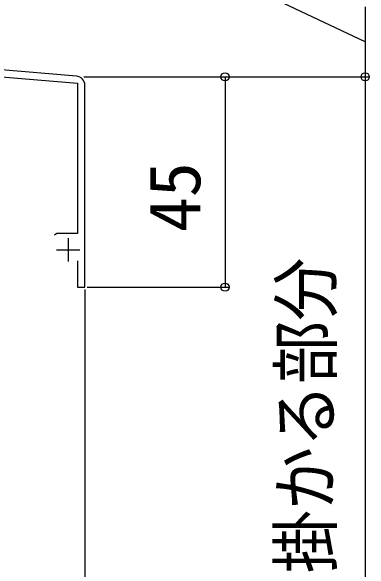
# Model space of a CAD drawing. Units: millimetres, scale not verified. Extents: x -875 to 875, y -1307 to 1299.
# Drawn here: x -520.8 to -444, y -1182.6 to -1063 of the extents above; entities that cross this region are included whole.
import ezdxf
from ezdxf.enums import TextEntityAlignment as Align

# ---------------------------------------------------------------- set-up
doc = ezdxf.new("R2010")
doc.units = ezdxf.units.MM
doc.header["$LTSCALE"] = 4
doc.layers.add('0-3_YKK_11', color=7, linetype='Continuous')
doc.layers.add('0-6_YKK_D', color=6, linetype='Continuous')
doc.styles.add('ＭＳ ゴシック', font='')
doc.styles.get('ＭＳ ゴシック').set_extended_font_data('MS Gothic')

msp = doc.modelspace()

# ---------------------------------------------------------------- linework, layer by layer
at = {"layer": '0-3_YKK_11'}
for p, q in [((-506.834, -1076.947), (-669.354, -1063.404)), ((-508.6, -1111.6), (-508.6, -1116.6)), ((-511.1, -1114.1), (-506.1, -1114.1))]:
    msp.add_line(p, q, dxfattribs=at)
for points in [[(-669.478, -1064.899), (-605.457, -1070.234), (-605.264, -1070.129), (-604.716, -1070.175), (-604.543, -1070.31), (-506.6, -1078.472), (-506.6, -1110.6), (-511.016, -1110.6), (-511.499, -1110.971)], [(-506.6, -1116.5), (-506.6, -1122.1), (-505, -1122.1), (-505, -1078.94)]]:
    msp.add_lwpolyline(points, dxfattribs=at)
msp.add_arc((-507, -1078.94), 2, 360, 85.23635, dxfattribs=at)
at = {"layer": '0-6_YKK_D'}
for p, q in [((-445, -1062.1), (-445, -1077.1)), ((-505.217, -1077.1), (-474, -1077.1)), ((-505.217, -1077.1), (-444, -1077.1)), ((-505.217, -1077.1), (-444, -1077.1)), ((-475, -1077.1), (-475, -1122.1)), ((-445, -1077.1), (-445, -1208.1)), ((-504.5, -1122.1), (-474, -1122.1)), ((-505, -1122.6), (-505, -1243.1)), ((-505, -1122.6), (-505, -1273.1))]:
    msp.add_line(p, q, dxfattribs=at)
msp.add_lwpolyline([(-445, -1069.6), (-475, -1055.436), (-475, -1033.027)], dxfattribs=at)
for centre in [(-475, -1077.1), (-445, -1077.1), (-445, -1077.1), (-475, -1122.1)]:
    msp.add_circle(centre, 0.875, dxfattribs=at)

# ---------------------------------------------------------------- texts
at = {"layer": '0-6_YKK_D', "style": 'ＭＳ ゴシック'}
msp.add_text('45', height=11, rotation=90, dxfattribs=at).set_placement((-477, -1110.339), align=Align.BOTTOM_LEFT)
at = {"layer": '0-6_YKK_D', "style": 'ＭＳ ゴシック', "width": 0.9}
msp.add_text('足の掛かる部分', height=11, rotation=90, dxfattribs=at).set_placement((-448.96, -1210.33), align=Align.BOTTOM_LEFT)

doc.saveas('drawing.dxf')
